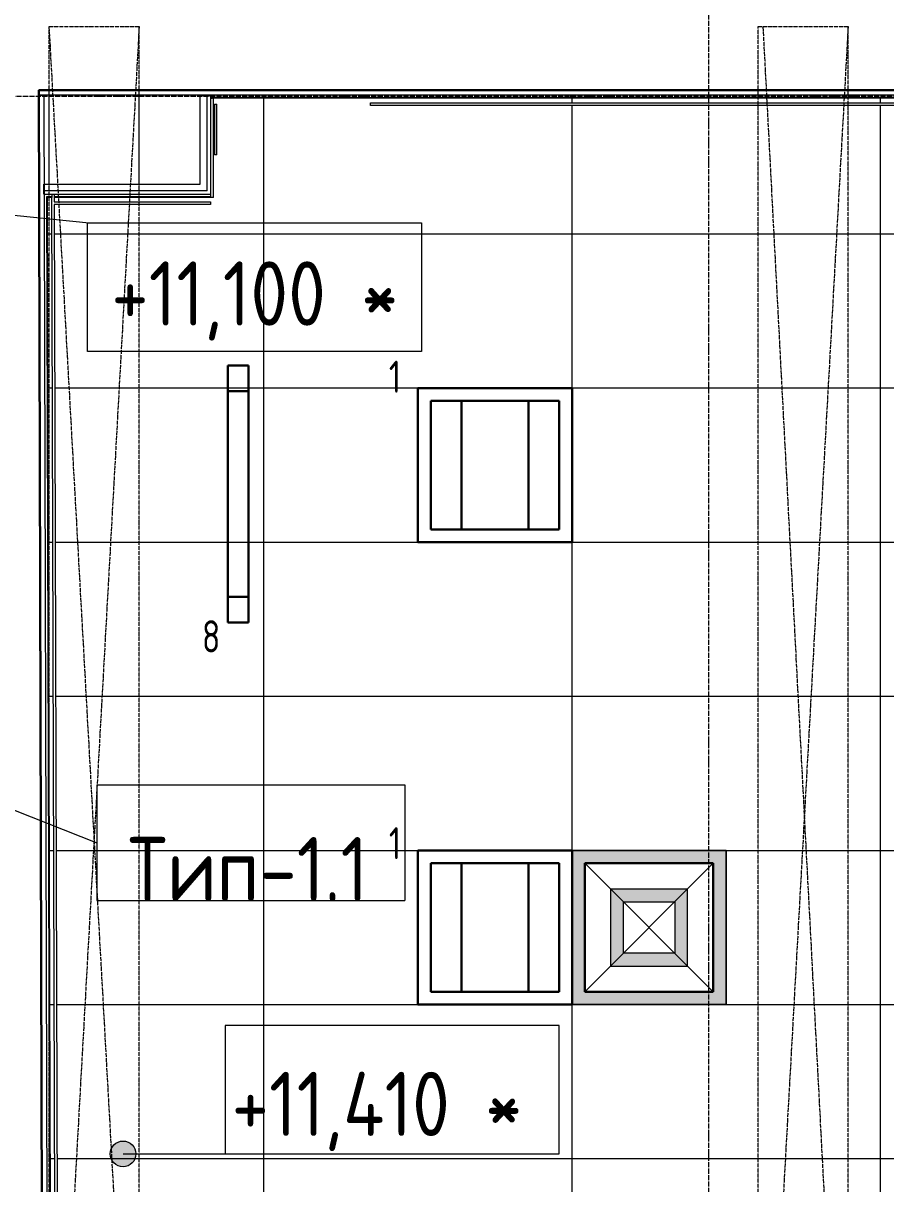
# Model space of a CAD drawing. Header units: millimetres. Extents: x -10438 to 68527, y -5058 to 44223.
# Drawn here: x 7481 to 10839, y 4061 to 8579 of the extents above; entities that cross this region are included whole.
import ezdxf

# ---------------------------------------------------------------- set-up
doc = ezdxf.new("R2010")
doc.units = ezdxf.units.MM
for name, pattern in [('ADSK_Линия сетки', [25, 20, -2.5, 0, -2.5]), ('ADSK_Штрих_ш3 п1_5', [4.5, 3, -1.5]), ('ADSK_Штрихпунктирная 2 точки_ш15 п1_5 п1_5 п1_5', [19.5, 15, -1.5, 0, -1.5, 0, -1.5])]:
    doc.linetypes.add(name, pattern=pattern)
for name, color, linetype, lineweight in [('Аннотация', 7, 'Continuous', 20), ('Каркас', 7, 'Continuous', 18), ('Марки', 7, 'Continuous', 20), ('Оси', 7, 'Continuous', 9), ('Отметки', 7, 'Continuous', 9), ('Потолки штриховка', 7, 'Continuous', 9), ('Стены внутренние', 7, 'Continuous', 18), ('Стены наружные', 7, 'Continuous', 18), ('Стены несущие', 7, 'Continuous', 30), ('Стены отделка', 7, 'Continuous', 30), ('Стены штриховка', 7, 'Continuous', 9), ('Узлы', 7, 'Continuous', 18)]:
    doc.layers.add(name, color=color, linetype=linetype, lineweight=lineweight)
doc.layers.add('Линии', color=7, linetype='Continuous', lineweight=9, true_color=0x00a600)
doc.styles.add('GOST Common_2', font='GOST_Common.ttf', dxfattribs={"width": 0.9, "height": 250})
doc.styles.add('GOST Common_4', font='GOST_Common.ttf', dxfattribs={"width": 0.8, "height": 350})
doc.styles.add('GOST Common_B', font='', dxfattribs={"width": 0.9, "height": 250})
doc.styles.get('GOST Common_B').set_extended_font_data('GOST Common', bold=True)

# ---------------------------------------------------------------- blocks, each defined once
blk = doc.blocks.new('Высотные отметки - Рамка-12095-План потолков 3-го этажа')
at = {"layer": 'Аннотация'}
for p, q in [((-6.5, 0), (-6.5, 5)), ((-6.5, 5), (6.5, 5)), ((6.5, 5), (6.5, 0)), ((6.5, 0), (-6.5, 0))]:
    blk.add_line(p, q, dxfattribs=at)
blk = doc.blocks.new('ADSK_Марка_Потолок - ADSK_Марка и Смещение от уровня-155896-План потолков 3-го этажа')
at = {"layer": 'Марки'}
for p, q in [((-6, 4.5), (-6, 0)), ((-6, 4.5), (6, 4.5)), ((6, 4.5), (6, 0)), ((-6, 0), (6, 0))]:
    blk.add_line(p, q, dxfattribs=at)

msp = doc.modelspace()

# ---------------------------------------------------------------- hatches: boundary and pattern name
at = {"layer": 'Отметки'}
h = msp.add_hatch(color=256, dxfattribs=at)
edge = h.paths.add_edge_path()
edge.add_arc((7869.514, 4177.077), 50, 0, 360)
at = {"layer": 'Потолки штриховка', "lineweight": 18}
h = msp.add_hatch(dxfattribs=at)
h.set_pattern_fill('FP_17', color=256, style=0, pattern_type=2)
h.set_pattern_definition([(0, (15617.3, 5358.23), (0, -600), []), (270, (15617.3, 5358.2), (-1200, -7e-14), [])])
h.paths.add_polyline_path([(15499, 2428.232), (15499, 2430.232), (15497.462, 2429.77)])
h.paths.add_polyline_path([(21892.313, 2430.232), (23857.5, 2430.232), (23857.5, 2448.232), (19329.011, 2448.232), (19329.011, 2626.656), (18284.14, 2626.656), (18284.14, 2448.232), (15838.198, 2448.232), (15838.198, 2430.232), (18292.14, 2430.232), (18292.14, 2616.656), (18294.14, 2616.656), (18294.14, 2618.656), (19319.011, 2618.656), (19319.011, 2616.656), (19321.011, 2616.656), (19321.011, 2430.232), (21542.313, 2430.232)])
h.paths.add_polyline_path([(23885.5, 2430.232), (23885.5, 2448.232), (23867.5, 2448.232), (23867.5, 2430.232), (23884.293, 2430.232)])
h.paths.add_polyline_path([(7589.506, 2610.232), (7587.542, 2608.232), (7589.512, 2608.232)])
h.paths.add_polyline_path([(13671.007, 2430.232), (15484, 2430.232), (15483.167, 2433.232), (13679.007, 2433.232), (13679.007, 2618.232), (12639.01, 2618.232), (12639.01, 2448.232), (8034.013, 2448.232), (8034.013, 2633.232), (7607.438, 2633.232), (7591.774, 7900.641), (7573.78, 7900.642), (7589.512, 2610.232), (8024.013, 2610.232), (8024.013, 2608.232), (8026.013, 2608.232), (8026.013, 2430.232), (12647.01, 2430.232), (12647.01, 2608.232), (12649.01, 2608.232), (12649.01, 2610.232), (13669.007, 2610.232), (13669.007, 2608.232), (13671.007, 2608.232), (13671.007, 2433.232)])
h.paths.add_polyline_path([(15497, 2430.232), (15497, 2433.232), (15494, 2432.252), (15494, 2430.232)])
h.paths.add_polyline_path([(15479.007, 2443.232), (15484, 2443.232), (15484, 2728.232), (15494, 2728.232), (15494, 2443.232), (15497, 2443.232), (15497, 7633.238), (14984.198, 7633.238), (14984.198, 7661.238), (14960.198, 7661.238), (14960.198, 7663.238), (14958.198, 7663.241), (14958.198, 7672.642), (14627.313, 7672.642), (14627.313, 8258.238), (8833.198, 8258.238), (8833.198, 8268.238), (14627.313, 8268.238), (14627.313, 8286.238), (8222, 8286.238), (8222, 7900.642), (7601.78, 7900.642), (7601.863, 7882.642), (8210, 7882.642), (8210, 7872.642), (7601.863, 7872.642), (7617.438, 2643.232), (8044.013, 2643.232), (8044.013, 2458.232), (12629.01, 2458.232), (12629.01, 2628.232), (13689.007, 2628.232), (13689.007, 2443.232), (15372.612, 2443.232)])
h.paths.add_polyline_path([(23867.5, 2458.232), (23885.5, 2458.232), (23885.5, 8286.238), (16680, 8286.238), (16680, 8268.238), (23867.5, 8268.238), (23867.5, 2566.403)])
h.paths.add_polyline_path([(22800.192, 2458.232), (23857.5, 2458.232), (23857.5, 8258.238), (16680, 8258.238), (16680, 7633.238), (15838.198, 7633.238), (15838.198, 2458.232), (18274.14, 2458.232), (18274.14, 2636.656), (19339.011, 2636.656), (19339.011, 2458.232), (22438.824, 2458.232)])
h.paths.add_polyline_path([(15509, 2648.232), (15649, 2648.232), (15649, 7633.238), (15509, 7633.238), (15509, 3138.235)])
h.paths.add_polyline_path([(15497, 7643.238), (15497, 7661.238), (14994.198, 7661.238), (14994.198, 7643.238), (15226.028, 7643.238)])
h.paths.add_polyline_path([(16645.457, 7643.238), (16670, 7643.238), (16670, 8286.238), (16652, 8286.238), (16652, 7663.238), (16650, 7663.238), (16650, 7661.238), (15838.198, 7661.238), (15838.198, 7643.238), (16640, 7643.238)])
h.paths.add_polyline_path([(15649, 7643.238), (15649, 7661.238), (15509, 7661.238), (15509, 7643.238), (15572.848, 7643.238)])
h.paths.add_polyline_path([(7571.78, 7900.642), (7573.78, 7900.642), (7571.774, 7902.642)])
h.paths.add_polyline_path([(8235, 8065.642), (8225, 8065.642), (8225, 8263.238), (8235, 8263.238), (8235, 8203.211)])
h.paths.add_polyline_path([(16652, 8286.238), (16650, 8288.238), (16650, 8286.238)])
h.paths.add_polyline_path([(8216, 8286.238), (8216, 8298.238), (8210, 8297.642), (8210, 8286.238)])
at = {"layer": 'Узлы', "true_color": 0x939393}
h = msp.add_hatch(color=252, dxfattribs=at)
h.paths.add_polyline_path([(9617.603, 4758.235), (10217.603, 4758.235), (10217.603, 5358.235), (9617.603, 5358.235), (9617.603, 4808.235)])
h.paths.add_polyline_path([(10167.603, 4808.235), (9667.603, 4808.235), (9667.603, 5308.235), (10167.603, 5308.235)])
h.paths.add_polyline_path([(10067.603, 4908.235), (10067.603, 5208.235), (9767.603, 5208.235), (9767.603, 4908.235), (10017.603, 4908.235)])
h.paths.add_polyline_path([(9817.603, 4958.235), (9817.603, 5158.235), (10017.603, 5158.235), (10017.603, 4958.235)])

# ---------------------------------------------------------------- linework, layer by layer
at = {"layer": 'Каркас', "color": 8, "linetype": 'ADSK_Штрих_ш3 п1_5', "lineweight": 9, "true_color": 0x808080}
for p, q in [((7582.313, 7952.642), (7582.313, 8298.238)), ((7932.313, 7952.642), (7932.313, 8298.238))]:
    msp.add_line(p, q, dxfattribs=at)
at = {"layer": 'Линии', "color": 7, "linetype": 'ADSK_Штрихпунктирная 2 точки_ш15 п1_5 п1_5 п1_5'}
for p, q in [((7932.313, 2253.428), (7582.313, 8565.209)), ((7582.313, 8565.209), (7932.313, 8565.209)), ((7932.313, 8565.209), (7582.313, 2253.428)), ((7582.313, 2253.428), (7582.313, 8565.209)), ((7932.313, 2253.428), (7932.313, 8565.209)), ((10342.313, 8565.209), (10692.313, 8565.209)), ((10692.313, 8565.209), (10342.313, 2253.428)), ((10342.313, 2253.428), (10342.313, 8565.209)), ((10692.313, 2253.428), (10361.954, 8565.209)), ((10692.313, 2253.428), (10692.313, 8565.209))]:
    msp.add_line(p, q, dxfattribs=at)
at = {"layer": 'Линии', "color": 5, "lineweight": 30, "true_color": 0x0000ff}
for p, q in [((8277.603, 7245.833), (8357.603, 7245.833)), ((8277.603, 6245.833), (8277.603, 7245.833)), ((8357.603, 7245.833), (8357.603, 6245.833)), ((8277.603, 7145.833), (8357.603, 7145.833)), ((8357.603, 6345.833), (8277.603, 6345.833)), ((8357.603, 6245.833), (8277.603, 6245.833)), ((9017.603, 5358.235), (9617.603, 5358.235)), ((9017.603, 4758.235), (9017.603, 5358.235)), ((9617.603, 5358.235), (9617.603, 4758.235)), ((9567.603, 5308.235), (9067.603, 5308.235)), ((9067.603, 5308.235), (9067.603, 4808.235)), ((9187.603, 5308.235), (9187.603, 4808.235)), ((9447.603, 5308.235), (9447.603, 4808.235)), ((9567.603, 4808.235), (9567.603, 5308.235)), ((10167.603, 5308.235), (9667.603, 5308.235)), ((9667.603, 5308.235), (9667.603, 4808.235)), ((10167.603, 4808.235), (10167.603, 5308.235)), ((9067.603, 4808.235), (9567.603, 4808.235)), ((9667.603, 4808.235), (10167.603, 4808.235)), ((9617.603, 4758.235), (9017.603, 4758.235))]:
    msp.add_line(p, q, dxfattribs=at)
at = {"layer": 'Линии', "color": 1, "lineweight": 30, "true_color": 0xff0000}
for p, q in [((9017.603, 7158.235), (9617.603, 7158.235)), ((9017.603, 6558.235), (9017.603, 7158.235)), ((9617.603, 7158.235), (9617.603, 6558.235)), ((9567.603, 7108.235), (9067.603, 7108.235)), ((9067.603, 7108.235), (9067.603, 6608.235)), ((9187.603, 7108.235), (9187.603, 6608.235)), ((9447.603, 7108.235), (9447.603, 6608.235)), ((9567.603, 6608.235), (9567.603, 7108.235)), ((9067.603, 6608.235), (9567.603, 6608.235)), ((9617.603, 6558.235), (9017.603, 6558.235))]:
    msp.add_line(p, q, dxfattribs=at)
at = {"layer": 'Линии', "color": 7, "lineweight": 18}
for p, q in [((9617.603, 5358.235), (10217.603, 5358.235)), ((9617.603, 4758.235), (9617.603, 5358.235)), ((10217.603, 5358.235), (10217.603, 4758.235)), ((9667.603, 5308.235), (10167.603, 4808.235)), ((10167.603, 5308.235), (9667.603, 4808.235)), ((10217.603, 4758.235), (9617.603, 4758.235))]:
    msp.add_line(p, q, dxfattribs=at)
at = {"layer": 'Линии', "color": 7}
for p, q in [((10217.603, 5358.235), (9617.603, 5358.235)), ((9617.603, 5358.235), (9617.603, 4758.235)), ((10217.603, 4758.235), (10217.603, 5358.235)), ((9667.603, 4808.235), (9667.603, 5308.235)), ((9667.603, 5308.235), (10167.603, 5308.235)), ((10167.603, 5308.235), (10167.603, 4808.235)), ((9767.603, 5208.235), (9767.603, 4908.235)), ((10067.603, 5208.235), (9767.603, 5208.235)), ((10067.603, 4908.235), (10067.603, 5208.235)), ((9817.603, 5158.235), (10017.603, 5158.235)), ((9817.603, 4958.235), (9817.603, 5158.235)), ((10017.603, 5158.235), (10017.603, 4958.235)), ((10017.603, 4958.235), (9817.603, 4958.235)), ((9767.603, 4908.235), (10067.603, 4908.235)), ((10167.603, 4808.235), (9667.603, 4808.235)), ((9617.603, 4758.235), (10217.603, 4758.235))]:
    msp.add_line(p, q, dxfattribs=at)
at = {"layer": 'Марки'}
msp.add_line((6093.937, 6050.533), (7767.119, 5388.409), dxfattribs=at)
at = {"layer": 'Оси', "linetype": 'ADSK_Линия сетки'}
for p, q in [((10149.565, -4258.205), (10149.565, 22151.608)), ((-9638.275, 8295), (56004.853, 8295))]:
    msp.add_line(p, q, dxfattribs=at)
at = {"layer": 'Отметки', "lineweight": 20}
for p, q in [((6577.219, 7920.162), (7738.35, 7800.866)), ((7738.35, 7800.866), (8381.846, 7800.866)), ((7869.514, 4177.077), (8401.339, 4177.077)), ((8401.339, 4177.077), (8917.048, 4177.077))]:
    msp.add_line(p, q, dxfattribs=at)
at = {"layer": 'Отметки'}
msp.add_circle((7869.514, 4177.077), 50, dxfattribs=at)
at = {"layer": 'Стены внутренние'}
for p, q in [((8225, 8263.238), (8225, 8065.642)), ((8225, 8263.238), (8235, 8263.238)), ((8235, 8065.642), (8235, 8263.238)), ((8235, 8065.642), (8225, 8065.642))]:
    msp.add_line(p, q, dxfattribs=at)
at = {"layer": 'Стены наружные'}
for p, q in [((8210, 8286.238), (8210, 7900.642)), ((8210, 8286.238), (8216, 8286.238)), ((8222, 7900.642), (8222, 8286.238)), ((8222, 7900.642), (8210, 7900.642))]:
    msp.add_line(p, q, dxfattribs=at)
at = {"layer": 'Стены несущие'}
for q in [(13103, 8318.238), (7558.133, 2397.937)]:
    msp.add_line((7542.115, 8318.238), q, dxfattribs=at)
at = {"layer": 'Стены отделка', "lineweight": 9}
for p, q in [((7540, 8318.238), (7542.115, 8318.238)), ((7540, 8298.238), (7540, 8318.238)), ((8216, 8298.238), (7540, 8298.238)), ((7540.598, 8298.232), (7560.598, 8298.291)), ((7558.133, 2399.422), (7540.598, 8298.232)), ((7560.598, 8298.291), (7578.077, 2418.232)), ((8170, 7952.642), (8170, 8297.642)), ((8170, 8297.642), (8210, 8297.642)), ((8210, 8297.642), (8210, 8286.238)), ((8216, 8286.238), (8216, 8298.238)), ((14958.198, 8286.238), (8216, 8286.238)), ((8833.198, 8268.238), (14964.198, 8268.238)), ((8833.198, 8258.238), (8833.198, 8268.238)), ((14964.198, 8258.238), (8833.198, 8258.238)), ((7561.135, 7952.642), (8170, 7952.642)), ((7561.135, 7912.642), (7561.135, 7952.642)), ((7561.135, 7912.642), (8210, 7912.642)), ((7591.78, 7900.642), (7573.78, 7900.642)), ((7573.78, 7900.642), (7589.506, 2610.232)), ((7607.438, 2633.232), (7591.78, 7900.642)), ((8210, 7900.642), (7601.78, 7900.642)), ((7601.78, 7900.642), (7601.833, 7882.642)), ((7601.833, 7882.642), (8210, 7882.642)), ((7601.863, 7872.642), (7617.408, 2643.232)), ((8210, 7872.642), (7601.863, 7872.642)), ((8210, 7882.642), (8210, 7872.642))]:
    msp.add_line(p, q, dxfattribs=at)
at = {"layer": 'Стены штриховка'}
for p, q in [((8197, 7925.642), (8197, 8297.642)), ((13103, 8298.238), (8216, 8298.238)), ((14960.198, 8288.238), (8216, 8288.238)), ((8197, 7925.642), (7561.135, 7925.642)), ((7591.744, 7912.642), (7591.78, 7900.642)), ((7601.744, 7912.642), (7601.78, 7900.642)), ((7591.774, 7902.642), (7571.774, 7902.642)), ((7571.774, 7902.642), (7587.512, 2608.232)), ((8210, 7902.642), (7601.774, 7902.642))]:
    msp.add_line(p, q, dxfattribs=at)

# ---------------------------------------------------------------- block references
at = {"layer": 'Марки', "xscale": 99.99999999999993, "yscale": 99.99999999999993, "zscale": 99.99999999999993}
msp.add_blockref('ADSK_Марка_Потолок - ADSK_Марка и Смещение от уровня-155896-План потолков 3-го этажа', (8367.119, 5163.409), dxfattribs=at)
at = {"layer": 'Отметки', "lineweight": 20, "xscale": 99.99999999999993, "yscale": 99.99999999999993, "zscale": 99.99999999999993, "rotation": 180}
msp.add_blockref('Высотные отметки - Рамка-12095-План потолков 3-го этажа', (8381.846, 7800.866), dxfattribs=at)
at = {"layer": 'Отметки', "lineweight": 20, "extrusion": (0, 0, -1), "xscale": 99.99999999999993, "yscale": 99.99999999999993, "zscale": 99.99999999999993}
msp.add_blockref('Высотные отметки - Рамка-12095-План потолков 3-го этажа', (-8917.048, 4177.077), dxfattribs=at)

# ---------------------------------------------------------------- texts
at = {"layer": 'Аннотация', "lineweight": 9, "char_height": 125, "width": 175.5, "attachment_point": 5, "line_spacing_factor": 1.022766, "style": 'GOST Common_4'}
for s, insert in [('\\pt180,360,540,720,900,1080,1260,1440,1620,1800,1980,2160,2340,2520,2700,2880,3060,3240,3420,3600,3780,3960,4140,4320,4500,4680,4860,5040,5220,5400,5580,5760;1 ', (8928.293, 7202.568)), ('\\pt180,360,540,720,900,1080,1260,1440,1620,1800,1980,2160,2340,2520,2700,2880,3060,3240,3420,3600,3780,3960,4140,4320,4500,4680,4860,5040,5220,5400,5580,5760;8 ', (8212.634, 6191.76)), ('\\pt180,360,540,720,900,1080,1260,1440,1620,1800,1980,2160,2340,2520,2700,2880,3060,3240,3420,3600,3780,3960,4140,4320,4500,4680,4860,5040,5220,5400,5580,5760;1 ', (8928.293, 5386.435))]:
    msp.add_mtext(s, dxfattribs=dict(at, insert=insert))
at = {"layer": 'Марки', "lineweight": 9, "insert": (8356.488, 5285.564), "char_height": 250, "width": 982.8, "attachment_point": 5, "line_spacing_factor": 1.022766, "style": 'GOST Common_B'}
msp.add_mtext('\\pt1143,2286,3429,4572,5715,6858,8001,9144,10287,11430,12573,13716,14859,16002,17145,18288,19431,20574,21717,22860,24003,25146,26289,27432,28575,29718,30861,32004,33147,34290,35433,36576;Тип-1.1', dxfattribs=at)
at = {"layer": 'Отметки', "lineweight": 20, "char_height": 250, "attachment_point": 1, "line_spacing_factor": 1.022761, "style": 'GOST Common_2'}
for s, insert, width in [('+11,100 *', (7823.687, 7651.422), 1339.58129), ('+11,410 *', (8292.001, 4496.668), 1366.73497)]:
    msp.add_mtext(s, dxfattribs=dict(at, insert=insert, width=width))

doc.saveas('drawing.dxf')
